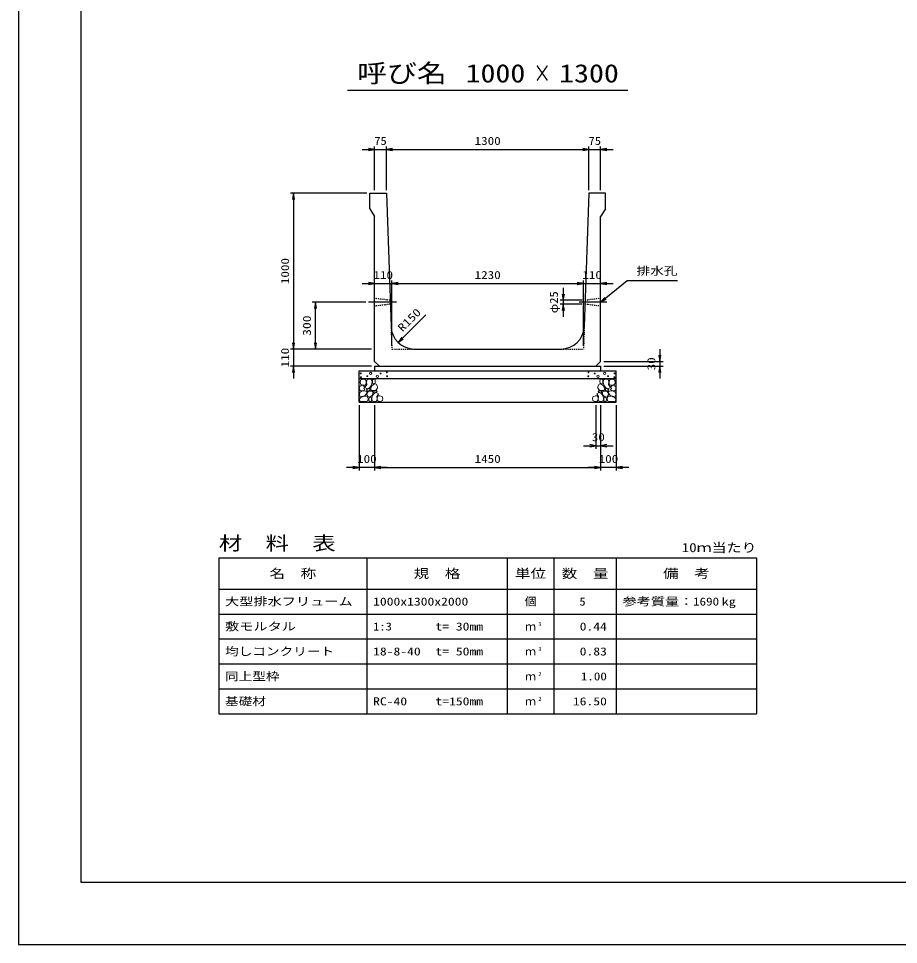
# Model space of a CAD drawing. Units: millimetres at full size. Extents: x 0 to 16820, y 0 to 11880.
# Drawn here: x 0 to 5646, y 0 to 5940 of the extents above; entities that cross this region are included whole.
import ezdxf
from ezdxf.enums import TextEntityAlignment as Align

# ---------------------------------------------------------------- set-up
doc = ezdxf.new("R2010")
doc.units = ezdxf.units.MM
doc.linetypes.add('CHAIN', pattern=[18.5, 12, -1.5, 3.5, -1.5])
doc.linetypes.add('DASHED_SPACED', pattern=[12, 6, -6])
for name, color, linetype, lineweight in [('0_2', 7, 'Continuous', 25), ('D-BMK', 2, 'CHAIN', 25), ('D-DCR-HCHn', 4, 'Continuous', 9), ('D-MTR-FRAM', 7, 'Continuous', 25), ('D-MTR-LINE', 7, 'Continuous', 25), ('D-STR-DIM', 7, 'Continuous', 25), ('D-STR-STRn', 1, 'Continuous', 25), ('D-TTL', 2, 'Continuous', 25), ('D-TTL-TXT', 7, 'Continuous', 25)]:
    doc.layers.add(name, color=color, linetype=linetype, lineweight=lineweight)
doc.layers.add('D-MTR', color=7, linetype='Continuous')
doc.layers.add('D-MTR-TXT', color=7, linetype='Continuous')
doc.styles.add('ＭＳ ゴシック', font='')
doc.styles.get('ＭＳ ゴシック').set_extended_font_data('MS Gothic')

# ---------------------------------------------------------------- blocks, each defined once
blk = doc.blocks.new('open_arrow')
at = {"color": 0, "linetype": 'Continuous', "lineweight": -2}
blk.add_lwpolyline([(7.5, 1.25), (0, 0), (7.5, -1.25)], dxfattribs=at)

msp = doc.modelspace()

# ---------------------------------------------------------------- linework, layer by layer
at = {"layer": '0_2'}
msp.add_lwpolyline([(3735, 4119.775), (3905, 4259.775), (3945, 4259.775), (4227.944, 4259.775)], dxfattribs=at)
at = {"layer": 'D-BMK'}
for p, q in [((2424.5, 4119.775), (2245, 4119.775)), ((3775, 4119.775), (3595.5, 4119.775))]:
    msp.add_line(p, q, dxfattribs=at)
at = {"layer": 'D-DCR-HCHn'}
for points in [[(2223.399, 3623.471), (2207.796, 3626.938), (2193.928, 3620.003), (2192.194, 3604.401), (2195.661, 3592.266), (2212.997, 3587.065), (2225.132, 3587.065), (2230.333, 3595.733), (2230.333, 3614.803)], [(2237.267, 3625.204), (2232.067, 3609.602), (2233.8, 3592.266), (2221.665, 3573.196), (2237.267, 3564.529), (2254.603, 3573.196), (2265.005, 3587.065), (2268.472, 3609.602), (2265.005, 3621.737), (2254.603, 3626.938)], [(2270.206, 3621.737), (2270.206, 3600.934), (2278.874, 3595.733), (2287.542, 3600.934), (2289.275, 3613.069), (2287.542, 3623.471), (2275.407, 3626.938)], [(3749.794, 3621.737), (3749.794, 3600.934), (3741.126, 3595.733), (3732.458, 3600.934), (3730.725, 3613.069), (3732.458, 3623.471), (3744.593, 3626.938)], [(3782.733, 3625.204), (3787.933, 3609.602), (3786.2, 3592.266), (3798.335, 3573.196), (3782.733, 3564.529), (3765.397, 3573.196), (3754.995, 3587.065), (3751.528, 3609.602), (3754.995, 3621.737), (3765.397, 3626.938)], [(3796.601, 3623.471), (3812.204, 3626.938), (3826.072, 3620.003), (3827.806, 3604.401), (3824.339, 3592.266), (3807.003, 3587.065), (3794.868, 3587.065), (3789.667, 3595.733), (3789.667, 3614.803)], [(2190.46, 3580.131), (2185.26, 3564.529), (2192.194, 3554.127), (2209.53, 3552.393), (2221.366, 3557.475), (2216.464, 3569.729), (2219.932, 3576.664), (2212.997, 3583.598), (2202.596, 3587.065)], [(2240.735, 3564.529), (2232.067, 3557.594), (2235.534, 3552.393), (2247.669, 3552.393), (2252.87, 3554.127), (2256.337, 3561.061), (2251.136, 3566.262)], [(2266.739, 3583.598), (2258.071, 3562.795), (2265.005, 3554.127), (2285.808, 3554.127), (2294.476, 3557.594), (2303.144, 3569.729), (2303.144, 3580.131), (2294.476, 3594), (2284.074, 3595.733)], [(3753.261, 3583.598), (3761.929, 3562.795), (3754.995, 3554.127), (3734.192, 3554.127), (3725.524, 3557.594), (3716.856, 3569.729), (3716.856, 3580.131), (3725.524, 3594), (3735.926, 3595.733)], [(3779.265, 3564.529), (3787.933, 3557.594), (3784.466, 3552.393), (3772.331, 3552.393), (3767.13, 3554.127), (3763.663, 3561.061), (3768.864, 3566.262)], [(3829.54, 3580.131), (3834.74, 3564.529), (3827.806, 3554.127), (3810.47, 3552.393), (3798.634, 3557.475), (3803.536, 3569.729), (3800.068, 3576.664), (3807.003, 3583.598), (3817.404, 3587.065)], [(2223.366, 3522.532), (2236.208, 3541.794), (2234.603, 3546.609), (2216.946, 3551.425), (2200.894, 3549.82), (2189.658, 3540.189), (2188.052, 3528.952), (2189.658, 3517.716), (2202.499, 3514.506)], [(2229.787, 3482.402), (2241.023, 3487.218), (2244.234, 3503.27), (2237.813, 3514.506), (2226.577, 3517.716), (2212.13, 3516.111), (2196.078, 3509.69), (2188.052, 3500.059), (2188.052, 3488.823), (2192.868, 3482.402), (2212.13, 3484.007)], [(2268.311, 3522.532), (2276.337, 3541.794), (2269.916, 3549.82), (2250.654, 3549.82), (2242.628, 3546.609), (2234.603, 3535.373), (2234.603, 3525.742), (2242.628, 3512.901), (2252.259, 3511.295)], [(2265.101, 3487.218), (2265.101, 3506.48), (2257.075, 3511.295), (2249.049, 3506.48), (2247.444, 3495.244), (2249.049, 3485.613), (2260.285, 3482.402)], [(2295.599, 3484.007), (2300.415, 3498.454), (2298.81, 3514.506), (2310.046, 3532.163), (2295.599, 3540.189), (2279.548, 3532.163), (2269.916, 3519.321), (2266.706, 3498.454), (2269.916, 3487.218), (2279.548, 3482.402)], [(2292.389, 3540.189), (2300.415, 3546.609), (2297.204, 3551.425), (2285.968, 3551.425), (2281.153, 3549.82), (2277.942, 3543.399), (2282.758, 3538.583)], [(2308.441, 3485.613), (2322.887, 3482.402), (2335.729, 3488.823), (2337.334, 3503.27), (2334.124, 3514.506), (2318.072, 3519.321), (2306.836, 3519.321), (2302.02, 3511.295), (2302.02, 3493.638)], [(3711.559, 3485.613), (3697.113, 3482.402), (3684.271, 3488.823), (3682.666, 3503.27), (3685.876, 3514.506), (3701.928, 3519.321), (3713.164, 3519.321), (3717.98, 3511.295), (3717.98, 3493.638)], [(3724.401, 3484.007), (3719.585, 3498.454), (3721.19, 3514.506), (3709.954, 3532.163), (3724.401, 3540.189), (3740.452, 3532.163), (3750.084, 3519.321), (3753.294, 3498.454), (3750.084, 3487.218), (3740.452, 3482.402)], [(3727.611, 3540.189), (3719.585, 3546.609), (3722.796, 3551.425), (3734.032, 3551.425), (3738.847, 3549.82), (3742.058, 3543.399), (3737.242, 3538.583)], [(3751.689, 3522.532), (3743.663, 3541.794), (3750.084, 3549.82), (3769.346, 3549.82), (3777.372, 3546.609), (3785.397, 3535.373), (3785.397, 3525.742), (3777.372, 3512.901), (3767.741, 3511.295)], [(3754.899, 3487.218), (3754.899, 3506.48), (3762.925, 3511.295), (3770.951, 3506.48), (3772.556, 3495.244), (3770.951, 3485.613), (3759.715, 3482.402)], [(3790.213, 3482.402), (3778.977, 3487.218), (3775.766, 3503.27), (3782.187, 3514.506), (3793.423, 3517.716), (3807.87, 3516.111), (3823.922, 3509.69), (3831.948, 3500.059), (3831.948, 3488.823), (3827.132, 3482.402), (3807.87, 3484.007)], [(3796.634, 3522.532), (3783.792, 3541.794), (3785.397, 3546.609), (3803.054, 3551.425), (3819.106, 3549.82), (3830.342, 3540.189), (3831.948, 3528.952), (3830.342, 3517.716), (3817.501, 3514.506)]]:
    msp.add_lwpolyline(points, close=True, dxfattribs=at)
for centre, radius in [((2195.727, 3663.73), 3), ((2196.869, 3638.685), 3), ((2237.292, 3645.527), 3), ((2258.336, 3663.73), 7.5), ((2301.664, 3644.736), 7.5), ((2322.708, 3662.939), 3), ((2363.131, 3669.781), 3), ((2364.273, 3644.736), 3), ((3655.727, 3644.736), 3), ((3656.869, 3669.781), 3), ((3697.292, 3662.939), 3), ((3718.336, 3644.736), 7.5), ((3761.664, 3663.73), 7.5), ((3782.708, 3645.527), 3), ((3823.131, 3638.685), 3), ((3824.273, 3663.73), 3)]:
    msp.add_circle(centre, radius, dxfattribs=at)
at = {"layer": 'D-MTR-FRAM'}
for p, q in [((1285, 2479.775), (4735, 2479.775)), ((1285, 2479.775), (1285, 1479.775)), ((4735, 2479.775), (4735, 1479.775)), ((1285, 1479.775), (4735, 1479.775))]:
    msp.add_line(p, q, dxfattribs=at)
at = {"layer": 'D-MTR-LINE'}
for p, q in [((2235, 2479.775), (2235, 1479.775)), ((3135, 2479.775), (3135, 1479.775)), ((3435, 2479.775), (3435, 1479.775)), ((3835, 2479.775), (3835, 1479.775)), ((1285, 2279.775), (4735, 2279.775)), ((1285, 2119.775), (4735, 2119.775)), ((1285, 1959.775), (4735, 1959.775)), ((1285, 1799.775), (4735, 1799.775)), ((1285, 1639.775), (4735, 1639.775))]:
    msp.add_line(p, q, dxfattribs=at)
at = {"layer": 'D-STR-DIM'}
for p, q in [((2285, 4839.775), (2285, 5119.775)), ((2360, 4839.775), (2360, 5119.775)), ((2360, 4839.775), (2360, 5119.775)), ((3660, 4839.775), (3660, 5119.775)), ((3660, 4839.775), (3660, 5119.775)), ((3735, 4839.775), (3735, 5119.775)), ((2205, 5099.775), (2440, 5099.775)), ((2360, 5099.775), (3660, 5099.775)), ((3580, 5099.775), (3815, 5099.775)), ((2235, 4819.775), (1745, 4819.775)), ((1765, 4819.775), (1765, 3819.775)), ((2205, 4239.775), (2475, 4239.775)), ((2395, 3839.775), (2395, 4259.775)), ((2395, 3839.775), (2395, 4259.775)), ((2395, 4239.775), (3625, 4239.775)), ((3545, 4239.775), (3815, 4239.775)), ((3625, 3839.775), (3625, 4259.775)), ((3625, 3839.775), (3625, 4259.775)), ((3495.5, 4212.275), (3495.5, 4027.275)), ((2228.144, 4119.775), (1885, 4119.775)), ((1905, 3819.775), (1905, 4119.775)), ((3615.938, 4132.275), (3475.5, 4132.275)), ((3615.062, 4107.275), (3475.5, 4107.275)), ((2435.647, 3861.87), (2612.424, 4038.647)), ((1765, 3899.775), (1765, 3629.775)), ((2265, 3819.775), (1745, 3819.775)), ((2265, 3819.775), (1745, 3819.775)), ((2265, 3819.775), (1885, 3819.775)), ((4115, 3819.775), (4115, 3629.775)), ((2265, 3709.775), (1745, 3709.775)), ((3755, 3739.775), (4135, 3739.775)), ((3755, 3709.775), (4135, 3709.775)), ((2185, 3459.775), (2185, 3039.775)), ((2285, 3459.775), (2285, 3039.775)), ((2285, 3459.775), (2285, 3039.775)), ((3705, 3459.775), (3705, 3179.775)), ((3735, 3459.775), (3735, 3039.775)), ((3735, 3459.775), (3735, 3039.775)), ((3735, 3459.775), (3735, 3179.775)), ((3835, 3459.775), (3835, 3039.775)), ((3625, 3199.775), (3815, 3199.775)), ((2365, 3059.775), (2105, 3059.775)), ((2285, 3059.775), (3735, 3059.775)), ((3915, 3059.775), (3655, 3059.775))]:
    msp.add_line(p, q, dxfattribs=at)
at = {"layer": 'D-STR-STRn'}
for p, q in [((2255, 4819.775), (2360, 4819.775)), ((2255, 4719.775), (2255, 4819.775)), ((2360, 4819.775), (2389.934, 3964.528)), ((3660, 4819.775), (3630.066, 3964.528)), ((3765, 4819.775), (3660, 4819.775)), ((3765, 4719.775), (3765, 4819.775)), ((2255, 4719.775), (2285, 4669.775)), ((3765, 4719.775), (3735, 4669.775)), ((2285, 3739.775), (2285, 4669.775)), ((3735, 3739.775), (3735, 4669.775)), ((2539.842, 3819.775), (3480.158, 3819.775)), ((2285, 3739.775), (2315, 3709.775)), ((2285, 3709.775), (3735, 3709.775)), ((2285, 3709.775), (2285, 3679.775)), ((3735, 3739.775), (3705, 3709.775)), ((3735, 3709.775), (3735, 3679.775)), ((2185, 3479.775), (2185, 3679.775)), ((2185, 3679.775), (3835, 3679.775)), ((2185, 3629.775), (3835, 3629.775)), ((3835, 3479.775), (3835, 3679.775)), ((2185, 3479.775), (3835, 3479.775))]:
    msp.add_line(p, q, dxfattribs=at)
at = {"layer": 'D-STR-STRn', "color": 2, "linetype": 'DASHED_SPACED'}
for p, q in [((2384.062, 4132.275), (2285, 4144.775)), ((2384.938, 4107.275), (2285, 4094.775)), ((3735, 4094.775), (3635.062, 4107.275)), ((3735, 4144.775), (3635.938, 4132.275)), ((2389.934, 3964.528), (2395, 3819.775)), ((3630.066, 3964.528), (3625, 3819.775)), ((2395, 3819.775), (2539.842, 3819.775)), ((3480.158, 3819.775), (3625, 3819.775))]:
    msp.add_line(p, q, dxfattribs=at)
at = {"layer": 'D-STR-STRn'}
for centre, start, end in [((2539.842, 3969.775), 182.00453, 270), ((3480.158, 3969.775), 270, 357.99547)]:
    msp.add_arc(centre, 150, start, end, dxfattribs=at)
at = {"layer": 'D-TTL'}
for points in [[(0, 0), (16820, 0), (16820, 11880), (0, 11880)], [(400, 400), (16420, 400), (16420, 11480), (400, 11480)]]:
    msp.add_lwpolyline(points, close=True, dxfattribs=at)
at = {"layer": 'D-TTL-TXT'}
msp.add_line((2110, 5479.775), (3910, 5479.775), dxfattribs=at)

# ---------------------------------------------------------------- block references
at = {"layer": '0_2', "xscale": 5.33, "yscale": 5.33, "rotation": 39.5}
msp.add_blockref('open_arrow', (3735, 4119.775), dxfattribs=at)
at = {"layer": 'D-STR-DIM', "xscale": 5.33, "yscale": 5.33}
for p, rotation in [((2285, 5099.775), 180), ((3660, 5099.775), 180), ((3660, 5099.775), 180), ((1765, 4819.775), 270), ((2285, 4239.775), 180), ((3625, 4239.775), 180), ((3625, 4239.775), 180), ((3495.5, 4132.275), 90), ((1905, 4119.775), 270), ((3495.5, 4107.275), 270), ((2435.647, 3861.87), 45), ((1765, 3819.775), 90), ((1765, 3819.775), 90), ((1905, 3819.775), 90), ((4115, 3739.775), 90), ((1765, 3709.775), 270), ((4115, 3709.775), 270), ((3705, 3199.775), 180), ((2185, 3059.775), 180), ((3735, 3059.775), 180), ((3735, 3059.775), 180)]:
    msp.add_blockref('open_arrow', p, dxfattribs=dict(at, rotation=rotation))
for p in [(2360, 5099.775), (2360, 5099.775), (3735, 5099.775), (2395, 4239.775), (2395, 4239.775), (3735, 4239.775), (3735, 3199.775), (2285, 3059.775), (2285, 3059.775), (3835, 3059.775)]:
    msp.add_blockref('open_arrow', p, dxfattribs=at)

# ---------------------------------------------------------------- texts
at = {"layer": '0_2', "style": 'ＭＳ ゴシック', "width": 1.25}
msp.add_text('排水孔', height=51.32, dxfattribs=at).set_placement((3965, 4279.775), align=Align.BOTTOM_LEFT)
at = {"layer": 'D-MTR', "style": 'ＭＳ ゴシック', "width": 1.25}
msp.add_text('材\u3000料\u3000表', height=87.98, dxfattribs=at).set_placement((1285, 2503.775), align=Align.BOTTOM_LEFT)
at = {"layer": 'D-MTR', "style": 'ＭＳ ゴシック', "width": 1.2}
msp.add_text('10ｍ当たり', height=58.65, dxfattribs=at).set_placement((4735, 2499.108), align=Align.BOTTOM_RIGHT)
at = {"layer": 'D-MTR-TXT', "style": 'ＭＳ ゴシック'}
for s, height, width, p in [('名\u3000称', 58.65, 1.25, (1760, 2379.775)), ('規\u3000格', 58.65, 1.25, (2685, 2379.775)), ('単位', 58.65, 1.25, (3285, 2379.775)), ('数\u3000量', 58.65, 1.25, (3635, 2379.775)), ('備\u3000考', 58.65, 1.25, (4285, 2379.775)), ('個', 51.32, 1.1, (3285, 2199.775))]:
    msp.add_text(s, height=height, dxfattribs=dict(at, width=width)).set_placement(p, align=Align.MIDDLE_CENTER)
for s, width, p in [('大型排水フリューム', 1.3, (1325, 2199.775)), ('1000x1300x2000', 1.25, (2275, 2199.775)), ('参考質量：    kg', 1.3, (3875, 2199.775)), ('敷モルタル', 1.3, (1325, 2039.775)), ('1:3', 1.15, (2275, 2039.775)), ('t= 30mm', 1.25, (2675, 2039.775)), ('均しコンクリート', 1.25, (1325, 1879.775)), ('18-8-40', 1.25, (2275, 1879.775)), ('t= 50mm', 1.25, (2675, 1879.775)), ('同上型枠', 1.25, (1325, 1719.775)), ('基礎材', 1.25, (1325, 1559.775)), ('RC-40', 1.25, (2275, 1559.775)), ('t=150mm', 1.25, (2675, 1559.775))]:
    msp.add_text(s, height=51.32, dxfattribs=dict(at, width=width)).set_placement(p, align=Align.MIDDLE_LEFT)
for s, width, p in [('5', 1.15, (3638.553, 2199.775)), ('1690', 1.2, (4495, 2199.775)), ('0.44', 1.25, (3775, 2039.775)), ('0.83', 1.25, (3775, 1879.775)), ('1.00', 1.2, (3775, 1719.775)), ('16.50', 1.25, (3775, 1559.775))]:
    msp.add_text(s, height=51.32, dxfattribs=dict(at, width=width)).set_placement(p, align=Align.MIDDLE_RIGHT)
for p in [(3285, 2039.775), (3285, 1879.775), (3285, 1719.775), (3285, 1559.775)]:
    msp.add_text('ｍ', height=51.32, dxfattribs=at).set_placement(p, align=Align.MIDDLE_CENTER)
at = {"layer": 'D-MTR-TXT', "style": 'ＭＳ ゴシック', "width": 1.15}
for s, p in [('3', (3335, 2035.108)), ('3', (3335, 1875.108)), ('2', (3335, 1715.108)), ('2', (3335, 1555.108))]:
    msp.add_text(s, height=25.66, dxfattribs=at).set_placement(p, align=Align.BOTTOM_LEFT)
at = {"layer": 'D-STR-DIM', "style": 'ＭＳ ゴシック'}
for s, width, p in [('75', 1.15, (2322.5, 5154.775)), ('1300', 1.2, (3010, 5154.775)), ('75', 1.15, (3697.5, 5154.775)), ('110', 1.2, (2340, 4294.775)), ('1230', 1.2, (3010, 4294.775)), ('110', 1.2, (3680, 4294.775)), ('30', 1.2, (3720, 3254.775)), ('100', 1.2, (2235, 3114.775)), ('1450', 1.2, (3010, 3114.775)), ('100', 1.2, (3785, 3114.775))]:
    msp.add_text(s, height=51.32, dxfattribs=dict(at, width=width)).set_placement(p, align=Align.MIDDLE_CENTER)
for s, width, p in [('1000', 1.2, (1710, 4319.775)), ('φ25', 1.15, (3434.815, 4119.775)), ('300', 1.25, (1850, 3969.775)), ('110', 1.2, (1710, 3764.775)), ('30', 1.2, (4060, 3724.775))]:
    msp.add_text(s, height=51.32, rotation=90, dxfattribs=dict(at, width=width)).set_placement(p, align=Align.MIDDLE_CENTER)
at = {"layer": 'D-STR-DIM', "style": 'ＭＳ ゴシック', "width": 1.25}
msp.add_text('R150', height=51.32, rotation=45, dxfattribs=at).set_placement((2474.587, 3915.895), align=Align.BOTTOM_LEFT)
at = {"layer": 'D-TTL-TXT', "style": 'ＭＳ ゴシック'}
for s, width, p in [('呼び名', 1.2, (2460, 5494.775)), ('1000', 1.2, (3060, 5494.775)), ('1300', 1.2, (3660, 5494.775)), ('×', 0.7, (3360, 5494.775))]:
    msp.add_text(s, height=117.3, dxfattribs=dict(at, width=width)).set_placement(p, align=Align.BOTTOM_CENTER)

doc.saveas('drawing.dxf')
